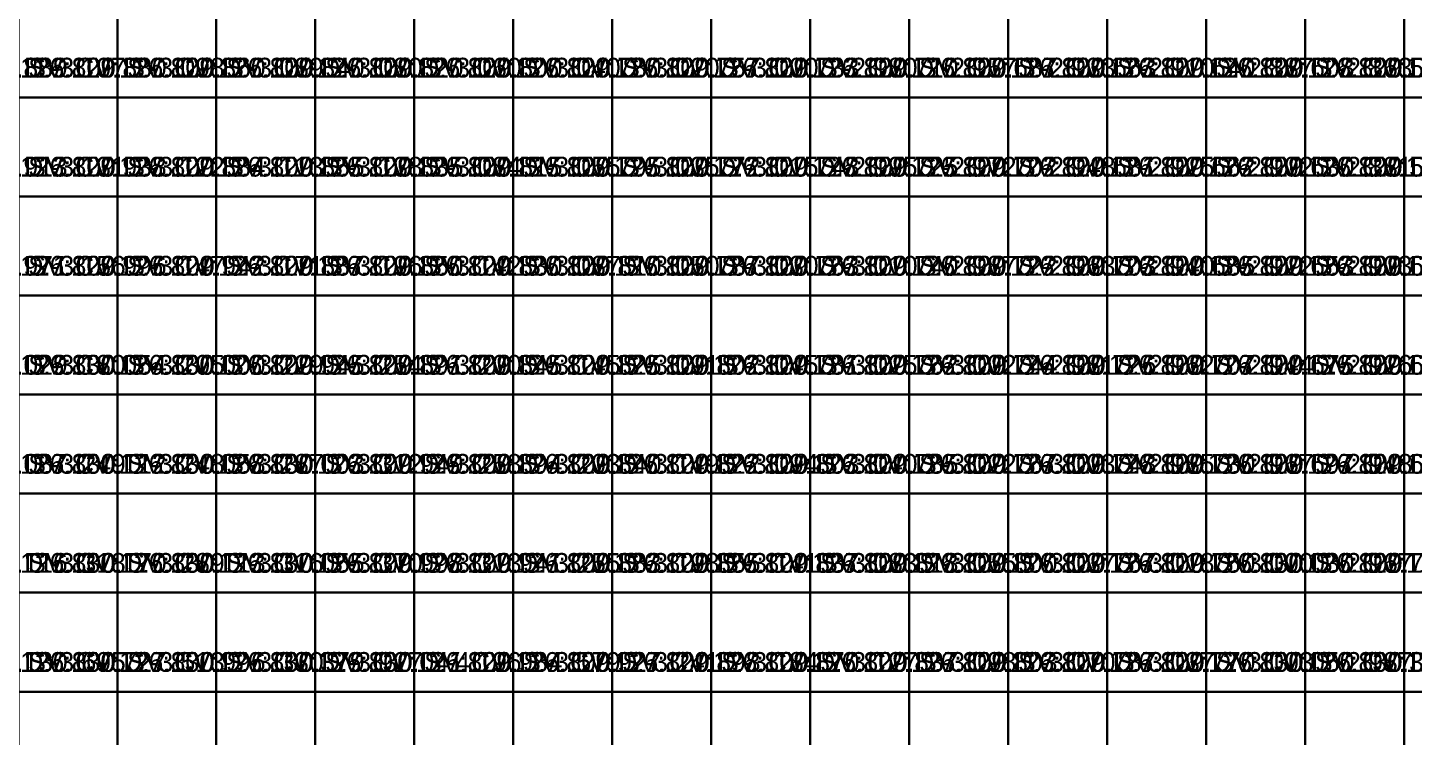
# Model space of a CAD drawing. Header units: metres. Extents: x 287857 to 287981, y 62957 to 63018.
# Drawn here: x 287884.02 to 287898.02, y 62964.38 to 62971.53 of the extents above; entities that cross this region are included whole.
import ezdxf

# ---------------------------------------------------------------- set-up
doc = ezdxf.new("R2010")
doc.units = ezdxf.units.M
doc.layers.add('CORR-CUT', color=7, linetype='Continuous', true_color=0x3b82f6)
doc.layers.add('CORR-DIFF-TXT', color=7, linetype='Continuous', true_color=0xffffff)

msp = doc.modelspace()

# ---------------------------------------------------------------- linework, layer by layer
at = {"layer": 'CORR-CUT'}
for points in [[(287883.925, 62970.831, 129.88), (287884.925, 62970.831, 129.88), (287884.925, 62971.831, 129.88), (287883.925, 62971.831, 129.88), (287883.925, 62970.831, 129.88)], [(287884.925, 62970.831, 129.86), (287885.925, 62970.831, 129.86), (287885.925, 62971.831, 129.86), (287884.925, 62971.831, 129.86), (287884.925, 62970.831, 129.86)], [(287885.925, 62970.831, 129.84), (287886.925, 62970.831, 129.84), (287886.925, 62971.831, 129.84), (287885.925, 62971.831, 129.84), (287885.925, 62970.831, 129.84)], [(287886.925, 62970.831, 129.82), (287887.925, 62970.831, 129.82), (287887.925, 62971.831, 129.82), (287886.925, 62971.831, 129.82), (287886.925, 62970.831, 129.82)], [(287887.925, 62970.831, 129.8), (287888.925, 62970.831, 129.8), (287888.925, 62971.831, 129.8), (287887.925, 62971.831, 129.8), (287887.925, 62970.831, 129.8)], [(287888.925, 62970.831, 129.78), (287889.925, 62970.831, 129.78), (287889.925, 62971.831, 129.78), (287888.925, 62971.831, 129.78), (287888.925, 62970.831, 129.78)], [(287889.925, 62970.831, 129.757), (287890.925, 62970.831, 129.757), (287890.925, 62971.831, 129.757), (287889.925, 62971.831, 129.757), (287889.925, 62970.831, 129.757)], [(287890.925, 62970.831, 129.733), (287891.925, 62970.831, 129.733), (287891.925, 62971.831, 129.733), (287890.925, 62971.831, 129.733), (287890.925, 62970.831, 129.733)], [(287891.925, 62970.831, 129.71), (287892.925, 62970.831, 129.71), (287892.925, 62971.831, 129.71), (287891.925, 62971.831, 129.71), (287891.925, 62970.831, 129.71)], [(287892.925, 62970.831, 129.687), (287893.925, 62970.831, 129.687), (287893.925, 62971.831, 129.687), (287892.925, 62971.831, 129.687), (287892.925, 62970.831, 129.687)], [(287893.925, 62970.831, 129.663), (287894.925, 62970.831, 129.663), (287894.925, 62971.831, 129.663), (287893.925, 62971.831, 129.663), (287893.925, 62970.831, 129.663)], [(287894.925, 62970.831, 129.64), (287895.925, 62970.831, 129.64), (287895.925, 62971.831, 129.64), (287894.925, 62971.831, 129.64), (287894.925, 62970.831, 129.64)], [(287895.925, 62970.831, 129.608), (287896.925, 62970.831, 129.608), (287896.925, 62971.831, 129.608), (287895.925, 62971.831, 129.608), (287895.925, 62970.831, 129.608)], [(287896.925, 62970.831, 129.577), (287897.925, 62970.831, 129.577), (287897.925, 62971.831, 129.577), (287896.925, 62971.831, 129.577), (287896.925, 62970.831, 129.577)], [(287897.925, 62970.831, 129.545), (287898.925, 62970.831, 129.545), (287898.925, 62971.831, 129.545), (287897.925, 62971.831, 129.545), (287897.925, 62970.831, 129.545)], [(287883.925, 62969.831, 129.938), (287884.925, 62969.831, 129.938), (287884.925, 62970.831, 129.938), (287883.925, 62970.831, 129.938), (287883.925, 62969.831, 129.938)], [(287884.925, 62969.831, 129.884), (287885.925, 62969.831, 129.884), (287885.925, 62970.831, 129.884), (287884.925, 62970.831, 129.884), (287884.925, 62969.831, 129.884)], [(287885.925, 62969.831, 129.855), (287886.925, 62969.831, 129.855), (287886.925, 62970.831, 129.855), (287885.925, 62970.831, 129.855), (287885.925, 62969.831, 129.855)], [(287886.925, 62969.831, 129.835), (287887.925, 62969.831, 129.835), (287887.925, 62970.831, 129.835), (287886.925, 62970.831, 129.835), (287886.925, 62969.831, 129.835)], [(287887.925, 62969.831, 129.815), (287888.925, 62969.831, 129.815), (287888.925, 62970.831, 129.815), (287887.925, 62970.831, 129.815), (287887.925, 62969.831, 129.815)], [(287888.925, 62969.831, 129.795), (287889.925, 62969.831, 129.795), (287889.925, 62970.831, 129.795), (287888.925, 62970.831, 129.795), (287888.925, 62969.831, 129.795)], [(287889.925, 62969.831, 129.772), (287890.925, 62969.831, 129.772), (287890.925, 62970.831, 129.772), (287889.925, 62970.831, 129.772), (287889.925, 62969.831, 129.772)], [(287890.925, 62969.831, 129.748), (287891.925, 62969.831, 129.748), (287891.925, 62970.831, 129.748), (287890.925, 62970.831, 129.748), (287890.925, 62969.831, 129.748)], [(287891.925, 62969.831, 129.725), (287892.925, 62969.831, 129.725), (287892.925, 62970.831, 129.725), (287891.925, 62970.831, 129.725), (287891.925, 62969.831, 129.725)], [(287892.925, 62969.831, 129.702), (287893.925, 62969.831, 129.702), (287893.925, 62970.831, 129.702), (287892.925, 62970.831, 129.702), (287892.925, 62969.831, 129.702)], [(287893.925, 62969.831, 129.681), (287894.925, 62969.831, 129.681), (287894.925, 62970.831, 129.681), (287893.925, 62970.831, 129.681), (287893.925, 62969.831, 129.681)], [(287894.925, 62969.831, 129.662), (287895.925, 62969.831, 129.662), (287895.925, 62970.831, 129.662), (287894.925, 62970.831, 129.662), (287894.925, 62969.831, 129.662)], [(287895.925, 62969.831, 129.63), (287896.925, 62969.831, 129.63), (287896.925, 62970.831, 129.63), (287895.925, 62970.831, 129.63), (287895.925, 62969.831, 129.63)], [(287896.925, 62969.831, 129.598), (287897.925, 62969.831, 129.598), (287897.925, 62970.831, 129.598), (287896.925, 62970.831, 129.598), (287896.925, 62969.831, 129.598)], [(287897.925, 62969.831, 129.566), (287898.925, 62969.831, 129.566), (287898.925, 62970.831, 129.566), (287897.925, 62970.831, 129.566), (287897.925, 62969.831, 129.566)], [(287883.925, 62968.831, 129.996), (287884.925, 62968.831, 129.996), (287884.925, 62969.831, 129.996), (287883.925, 62969.831, 129.996), (287883.925, 62968.831, 129.996)], [(287884.925, 62968.831, 129.942), (287885.925, 62968.831, 129.942), (287885.925, 62969.831, 129.942), (287884.925, 62969.831, 129.942), (287884.925, 62968.831, 129.942)], [(287885.925, 62968.831, 129.887), (287886.925, 62968.831, 129.887), (287886.925, 62969.831, 129.887), (287885.925, 62969.831, 129.887), (287885.925, 62968.831, 129.887)], [(287886.925, 62968.831, 129.85), (287887.925, 62968.831, 129.85), (287887.925, 62969.831, 129.85), (287886.925, 62969.831, 129.85), (287886.925, 62968.831, 129.85)], [(287887.925, 62968.831, 129.83), (287888.925, 62968.831, 129.83), (287888.925, 62969.831, 129.83), (287887.925, 62969.831, 129.83), (287887.925, 62968.831, 129.83)], [(287888.925, 62968.831, 129.81), (287889.925, 62968.831, 129.81), (287889.925, 62969.831, 129.81), (287888.925, 62969.831, 129.81), (287888.925, 62968.831, 129.81)], [(287889.925, 62968.831, 129.787), (287890.925, 62968.831, 129.787), (287890.925, 62969.831, 129.787), (287889.925, 62969.831, 129.787), (287889.925, 62968.831, 129.787)], [(287890.925, 62968.831, 129.763), (287891.925, 62968.831, 129.763), (287891.925, 62969.831, 129.763), (287890.925, 62969.831, 129.763), (287890.925, 62968.831, 129.763)], [(287891.925, 62968.831, 129.74), (287892.925, 62968.831, 129.74), (287892.925, 62969.831, 129.74), (287891.925, 62969.831, 129.74), (287891.925, 62968.831, 129.74)], [(287892.925, 62968.831, 129.722), (287893.925, 62968.831, 129.722), (287893.925, 62969.831, 129.722), (287892.925, 62969.831, 129.722), (287892.925, 62968.831, 129.722)], [(287893.925, 62968.831, 129.703), (287894.925, 62968.831, 129.703), (287894.925, 62969.831, 129.703), (287893.925, 62969.831, 129.703), (287893.925, 62968.831, 129.703)], [(287894.925, 62968.831, 129.685), (287895.925, 62968.831, 129.685), (287895.925, 62969.831, 129.685), (287894.925, 62969.831, 129.685), (287894.925, 62968.831, 129.685)], [(287895.925, 62968.831, 129.653), (287896.925, 62968.831, 129.653), (287896.925, 62969.831, 129.653), (287895.925, 62969.831, 129.653), (287895.925, 62968.831, 129.653)], [(287896.925, 62968.831, 129.62), (287897.925, 62968.831, 129.62), (287897.925, 62969.831, 129.62), (287896.925, 62969.831, 129.62), (287896.925, 62968.831, 129.62)], [(287897.925, 62968.831, 129.588), (287898.925, 62968.831, 129.588), (287898.925, 62969.831, 129.588), (287897.925, 62969.831, 129.588), (287897.925, 62968.831, 129.588)], [(287883.925, 62967.831, 130.054), (287884.925, 62967.831, 130.054), (287884.925, 62968.831, 130.054), (287883.925, 62968.831, 130.054), (287883.925, 62967.831, 130.054)], [(287884.925, 62967.831, 130), (287885.925, 62967.831, 130), (287885.925, 62968.831, 130), (287884.925, 62968.831, 130), (287884.925, 62967.831, 130)], [(287885.925, 62967.831, 129.945), (287886.925, 62967.831, 129.945), (287886.925, 62968.831, 129.945), (287885.925, 62968.831, 129.945), (287885.925, 62967.831, 129.945)], [(287886.925, 62967.831, 129.891), (287887.925, 62967.831, 129.891), (287887.925, 62968.831, 129.891), (287886.925, 62968.831, 129.891), (287886.925, 62967.831, 129.891)], [(287887.925, 62967.831, 129.845), (287888.925, 62967.831, 129.845), (287888.925, 62968.831, 129.845), (287887.925, 62968.831, 129.845), (287887.925, 62967.831, 129.845)], [(287888.925, 62967.831, 129.825), (287889.925, 62967.831, 129.825), (287889.925, 62968.831, 129.825), (287888.925, 62968.831, 129.825), (287888.925, 62967.831, 129.825)], [(287889.925, 62967.831, 129.802), (287890.925, 62967.831, 129.802), (287890.925, 62968.831, 129.802), (287889.925, 62968.831, 129.802), (287889.925, 62967.831, 129.802)], [(287890.925, 62967.831, 129.781), (287891.925, 62967.831, 129.781), (287891.925, 62968.831, 129.781), (287890.925, 62968.831, 129.781), (287890.925, 62967.831, 129.781)], [(287891.925, 62967.831, 129.762), (287892.925, 62967.831, 129.762), (287892.925, 62968.831, 129.762), (287891.925, 62968.831, 129.762), (287891.925, 62967.831, 129.762)], [(287892.925, 62967.831, 129.744), (287893.925, 62967.831, 129.744), (287893.925, 62968.831, 129.744), (287892.925, 62968.831, 129.744), (287892.925, 62967.831, 129.744)], [(287893.925, 62967.831, 129.726), (287894.925, 62967.831, 129.726), (287894.925, 62968.831, 129.726), (287893.925, 62968.831, 129.726), (287893.925, 62967.831, 129.726)], [(287894.925, 62967.831, 129.707), (287895.925, 62967.831, 129.707), (287895.925, 62968.831, 129.707), (287894.925, 62968.831, 129.707), (287894.925, 62967.831, 129.707)], [(287895.925, 62967.831, 129.675), (287896.925, 62967.831, 129.675), (287896.925, 62968.831, 129.675), (287895.925, 62968.831, 129.675), (287895.925, 62967.831, 129.675)], [(287896.925, 62967.831, 129.642), (287897.925, 62967.831, 129.642), (287897.925, 62968.831, 129.642), (287896.925, 62968.831, 129.642), (287896.925, 62967.831, 129.642)], [(287897.925, 62967.831, 129.61), (287898.925, 62967.831, 129.61), (287898.925, 62968.831, 129.61), (287897.925, 62968.831, 129.61), (287897.925, 62967.831, 129.61)], [(287883.925, 62966.831, 130.112), (287884.925, 62966.831, 130.112), (287884.925, 62967.831, 130.112), (287883.925, 62967.831, 130.112), (287883.925, 62966.831, 130.112)], [(287884.925, 62966.831, 130.058), (287885.925, 62966.831, 130.058), (287885.925, 62967.831, 130.058), (287884.925, 62967.831, 130.058), (287884.925, 62966.831, 130.058)], [(287885.925, 62966.831, 130.003), (287886.925, 62966.831, 130.003), (287886.925, 62967.831, 130.003), (287885.925, 62967.831, 130.003), (287885.925, 62966.831, 130.003)], [(287886.925, 62966.831, 129.949), (287887.925, 62966.831, 129.949), (287887.925, 62967.831, 129.949), (287886.925, 62967.831, 129.949), (287886.925, 62966.831, 129.949)], [(287887.925, 62966.831, 129.894), (287888.925, 62966.831, 129.894), (287888.925, 62967.831, 129.894), (287887.925, 62967.831, 129.894), (287887.925, 62966.831, 129.894)], [(287888.925, 62966.831, 129.84), (287889.925, 62966.831, 129.84), (287889.925, 62967.831, 129.84), (287888.925, 62967.831, 129.84), (287888.925, 62966.831, 129.84)], [(287889.925, 62966.831, 129.822), (287890.925, 62966.831, 129.822), (287890.925, 62967.831, 129.822), (287889.925, 62967.831, 129.822), (287889.925, 62966.831, 129.822)], [(287890.925, 62966.831, 129.803), (287891.925, 62966.831, 129.803), (287891.925, 62967.831, 129.803), (287890.925, 62967.831, 129.803), (287890.925, 62966.831, 129.803)], [(287891.925, 62966.831, 129.785), (287892.925, 62966.831, 129.785), (287892.925, 62967.831, 129.785), (287891.925, 62967.831, 129.785), (287891.925, 62966.831, 129.785)], [(287892.925, 62966.831, 129.767), (287893.925, 62966.831, 129.767), (287893.925, 62967.831, 129.767), (287892.925, 62967.831, 129.767), (287892.925, 62966.831, 129.767)], [(287893.925, 62966.831, 129.748), (287894.925, 62966.831, 129.748), (287894.925, 62967.831, 129.748), (287893.925, 62967.831, 129.748), (287893.925, 62966.831, 129.748)], [(287894.925, 62966.831, 129.73), (287895.925, 62966.831, 129.73), (287895.925, 62967.831, 129.73), (287894.925, 62967.831, 129.73), (287894.925, 62966.831, 129.73)], [(287895.925, 62966.831, 129.697), (287896.925, 62966.831, 129.697), (287896.925, 62967.831, 129.697), (287895.925, 62967.831, 129.697), (287895.925, 62966.831, 129.697)], [(287896.925, 62966.831, 129.665), (287897.925, 62966.831, 129.665), (287897.925, 62967.831, 129.665), (287896.925, 62967.831, 129.665), (287896.925, 62966.831, 129.665)], [(287897.925, 62966.831, 129.632), (287898.925, 62966.831, 129.632), (287898.925, 62967.831, 129.632), (287897.925, 62967.831, 129.632), (287897.925, 62966.831, 129.632)], [(287883.925, 62965.831, 130.17), (287884.925, 62965.831, 130.17), (287884.925, 62966.831, 130.17), (287883.925, 62966.831, 130.17), (287883.925, 62965.831, 130.17)], [(287884.925, 62965.831, 130.113), (287885.925, 62965.831, 130.113), (287885.925, 62966.831, 130.113), (287884.925, 62966.831, 130.113), (287884.925, 62965.831, 130.113)], [(287885.925, 62965.831, 130.055), (287886.925, 62965.831, 130.055), (287886.925, 62966.831, 130.055), (287885.925, 62966.831, 130.055), (287885.925, 62965.831, 130.055)], [(287886.925, 62965.831, 129.998), (287887.925, 62965.831, 129.998), (287887.925, 62966.831, 129.998), (287886.925, 62966.831, 129.998), (287886.925, 62965.831, 129.998)], [(287887.925, 62965.831, 129.941), (287888.925, 62965.831, 129.941), (287888.925, 62966.831, 129.941), (287887.925, 62966.831, 129.941), (287887.925, 62965.831, 129.941)], [(287888.925, 62965.831, 129.883), (287889.925, 62965.831, 129.883), (287889.925, 62966.831, 129.883), (287888.925, 62966.831, 129.883), (287888.925, 62965.831, 129.883)], [(287889.925, 62965.831, 129.855), (287890.925, 62965.831, 129.855), (287890.925, 62966.831, 129.855), (287889.925, 62966.831, 129.855), (287889.925, 62965.831, 129.855)], [(287890.925, 62965.831, 129.837), (287891.925, 62965.831, 129.837), (287891.925, 62966.831, 129.837), (287890.925, 62966.831, 129.837), (287890.925, 62965.831, 129.837)], [(287891.925, 62965.831, 129.818), (287892.925, 62965.831, 129.818), (287892.925, 62966.831, 129.818), (287891.925, 62966.831, 129.818), (287891.925, 62965.831, 129.818)], [(287892.925, 62965.831, 129.8), (287893.925, 62965.831, 129.8), (287893.925, 62966.831, 129.8), (287892.925, 62966.831, 129.8), (287892.925, 62965.831, 129.8)], [(287893.925, 62965.831, 129.767), (287894.925, 62965.831, 129.767), (287894.925, 62966.831, 129.767), (287893.925, 62966.831, 129.767), (287893.925, 62965.831, 129.767)], [(287894.925, 62965.831, 129.75), (287895.925, 62965.831, 129.75), (287895.925, 62966.831, 129.75), (287894.925, 62966.831, 129.75), (287894.925, 62965.831, 129.75)], [(287895.925, 62965.831, 130.03), (287896.925, 62965.831, 130.03), (287896.925, 62966.831, 130.03), (287895.925, 62966.831, 130.03), (287895.925, 62965.831, 130.03)], [(287896.925, 62965.831, 129.715), (287897.925, 62965.831, 129.715), (287897.925, 62966.831, 129.715), (287896.925, 62966.831, 129.715), (287896.925, 62965.831, 129.715)], [(287897.925, 62965.831, 129.683), (287898.925, 62965.831, 129.683), (287898.925, 62966.831, 129.683), (287897.925, 62966.831, 129.683), (287897.925, 62965.831, 129.683)], [(287883.925, 62964.831, 130.727), (287884.925, 62964.831, 130.727), (287884.925, 62965.831, 130.727), (287883.925, 62965.831, 130.727), (287883.925, 62964.831, 130.727)], [(287884.925, 62964.831, 130.996), (287885.925, 62964.831, 130.996), (287885.925, 62965.831, 130.996), (287884.925, 62965.831, 130.996), (287884.925, 62964.831, 130.996)], [(287885.925, 62964.831, 130.379), (287886.925, 62964.831, 130.379), (287886.925, 62965.831, 130.379), (287885.925, 62965.831, 130.379), (287885.925, 62964.831, 130.379)], [(287886.925, 62964.831, 130.041), (287887.925, 62964.831, 130.041), (287887.925, 62965.831, 130.041), (287886.925, 62965.831, 130.041), (287886.925, 62964.831, 130.041)], [(287887.925, 62964.831, 129.984), (287888.925, 62964.831, 129.984), (287888.925, 62965.831, 129.984), (287887.925, 62965.831, 129.984), (287887.925, 62964.831, 129.984)], [(287888.925, 62964.831, 129.927), (287889.925, 62964.831, 129.927), (287889.925, 62965.831, 129.927), (287888.925, 62965.831, 129.927), (287888.925, 62964.831, 129.927)], [(287889.925, 62964.831, 129.898), (287890.925, 62964.831, 129.898), (287890.925, 62965.831, 129.898), (287889.925, 62965.831, 129.898), (287889.925, 62964.831, 129.898)], [(287890.925, 62964.831, 129.87), (287891.925, 62964.831, 129.87), (287891.925, 62965.831, 129.87), (287890.925, 62965.831, 129.87), (287890.925, 62964.831, 129.87)], [(287891.925, 62964.831, 129.837), (287892.925, 62964.831, 129.837), (287892.925, 62965.831, 129.837), (287891.925, 62965.831, 129.837), (287891.925, 62964.831, 129.837)], [(287892.925, 62964.831, 129.803), (287893.925, 62964.831, 129.803), (287893.925, 62965.831, 129.803), (287892.925, 62965.831, 129.803), (287892.925, 62964.831, 129.803)], [(287893.925, 62964.831, 129.787), (287894.925, 62964.831, 129.787), (287894.925, 62965.831, 129.787), (287893.925, 62965.831, 129.787), (287893.925, 62964.831, 129.787)], [(287894.925, 62964.831, 129.77), (287895.925, 62964.831, 129.77), (287895.925, 62965.831, 129.77), (287894.925, 62965.831, 129.77), (287894.925, 62964.831, 129.77)], [(287895.925, 62964.831, 130.05), (287896.925, 62964.831, 130.05), (287896.925, 62965.831, 130.05), (287895.925, 62965.831, 130.05), (287895.925, 62964.831, 130.05)], [(287896.925, 62964.831, 130.33), (287897.925, 62964.831, 130.33), (287897.925, 62965.831, 130.33), (287896.925, 62965.831, 130.33), (287896.925, 62964.831, 130.33)], [(287897.925, 62964.831, 130.015), (287898.925, 62964.831, 130.015), (287898.925, 62965.831, 130.015), (287897.925, 62965.831, 130.015), (287897.925, 62964.831, 130.015)], [(287883.925, 62963.831, 131.285), (287884.925, 62963.831, 131.285), (287884.925, 62964.831, 131.285), (287883.925, 62964.831, 131.285), (287883.925, 62963.831, 131.285)], [(287884.925, 62963.831, 132.44), (287885.925, 62963.831, 132.44), (287885.925, 62964.831, 132.44), (287884.925, 62964.831, 132.44), (287884.925, 62963.831, 132.44)], [(287885.925, 62963.831, 131.822), (287886.925, 62963.831, 131.822), (287886.925, 62964.831, 131.822), (287885.925, 62964.831, 131.822), (287885.925, 62963.831, 131.822)], [(287886.925, 62963.831, 131.205), (287887.925, 62963.831, 131.205), (287887.925, 62964.831, 131.205), (287886.925, 62964.831, 131.205), (287886.925, 62963.831, 131.205)], [(287887.925, 62963.831, 130.587), (287888.925, 62963.831, 130.587), (287888.925, 62964.831, 130.587), (287887.925, 62964.831, 130.587), (287887.925, 62963.831, 130.587)], [(287888.925, 62963.831, 129.97), (287889.925, 62963.831, 129.97), (287889.925, 62964.831, 129.97), (287888.925, 62964.831, 129.97), (287888.925, 62963.831, 129.97)], [(287889.925, 62963.831, 129.927), (287890.925, 62963.831, 129.927), (287890.925, 62964.831, 129.927), (287889.925, 62964.831, 129.927), (287889.925, 62963.831, 129.927)], [(287890.925, 62963.831, 129.883), (287891.925, 62963.831, 129.883), (287891.925, 62964.831, 129.883), (287890.925, 62964.831, 129.883), (287890.925, 62963.831, 129.883)], [(287891.925, 62963.831, 129.84), (287892.925, 62963.831, 129.84), (287892.925, 62964.831, 129.84), (287891.925, 62964.831, 129.84), (287891.925, 62963.831, 129.84)], [(287892.925, 62963.831, 129.823), (287893.925, 62963.831, 129.823), (287893.925, 62964.831, 129.823), (287892.925, 62964.831, 129.823), (287892.925, 62963.831, 129.823)], [(287893.925, 62963.831, 129.807), (287894.925, 62963.831, 129.807), (287894.925, 62964.831, 129.807), (287893.925, 62964.831, 129.807), (287893.925, 62963.831, 129.807)], [(287894.925, 62963.831, 129.79), (287895.925, 62963.831, 129.79), (287895.925, 62964.831, 129.79), (287894.925, 62964.831, 129.79), (287894.925, 62963.831, 129.79)], [(287895.925, 62963.831, 130.07), (287896.925, 62963.831, 130.07), (287896.925, 62964.831, 130.07), (287895.925, 62964.831, 130.07), (287895.925, 62963.831, 130.07)], [(287896.925, 62963.831, 130.35), (287897.925, 62963.831, 130.35), (287897.925, 62964.831, 130.35), (287896.925, 62964.831, 130.35), (287896.925, 62963.831, 130.35)], [(287897.925, 62963.831, 130.63), (287898.925, 62963.831, 130.63), (287898.925, 62964.831, 130.63), (287897.925, 62964.831, 130.63), (287897.925, 62963.831, 130.63)]]:
    msp.add_polyline3d(points, dxfattribs=at)

# ---------------------------------------------------------------- texts
at = {"layer": 'CORR-DIFF-TXT'}
for s, p in [('SV:129.907 CV:126.800 D:-3.107', (287881.025, 62971.031, 129.907)), ('SV:129.898 CV:126.800 D:-3.098', (287882.025, 62971.031, 129.898)), ('SV:129.889 CV:126.800 D:-3.089', (287883.025, 62971.031, 129.889)), ('SV:129.880 CV:126.800 D:-3.080', (287884.025, 62971.031, 129.88)), ('SV:129.860 CV:126.800 D:-3.060', (287885.025, 62971.031, 129.86)), ('SV:129.840 CV:126.800 D:-3.040', (287886.025, 62971.031, 129.84)), ('SV:129.820 CV:126.800 D:-3.020', (287887.025, 62971.031, 129.82)), ('SV:129.800 CV:126.800 D:-3.000', (287888.025, 62971.031, 129.8)), ('SV:129.780 CV:126.800 D:-2.980', (287889.025, 62971.031, 129.78)), ('SV:129.757 CV:126.800 D:-2.957', (287890.025, 62971.031, 129.757)), ('SV:129.733 CV:126.800 D:-2.933', (287891.025, 62971.031, 129.733)), ('SV:129.710 CV:126.800 D:-2.910', (287892.025, 62971.031, 129.71)), ('SV:129.687 CV:126.800 D:-2.887', (287893.025, 62971.031, 129.687)), ('SV:129.663 CV:126.800 D:-2.863', (287894.025, 62971.031, 129.663)), ('SV:129.640 CV:126.800 D:-2.840', (287895.025, 62971.031, 129.64)), ('SV:129.608 CV:126.800 D:-2.808', (287896.025, 62971.031, 129.608)), ('SV:129.577 CV:126.800 D:-2.777', (287897.025, 62971.031, 129.577)), ('SV:129.931 CV:126.800 D:-3.131', (287881.025, 62970.031, 129.931)), ('SV:129.922 CV:126.800 D:-3.122', (287882.025, 62970.031, 129.922)), ('SV:129.913 CV:126.800 D:-3.113', (287883.025, 62970.031, 129.913)), ('SV:129.938 CV:126.800 D:-3.138', (287884.025, 62970.031, 129.938)), ('SV:129.884 CV:126.800 D:-3.084', (287885.025, 62970.031, 129.884)), ('SV:129.855 CV:126.800 D:-3.055', (287886.025, 62970.031, 129.855)), ('SV:129.835 CV:126.800 D:-3.035', (287887.025, 62970.031, 129.835)), ('SV:129.815 CV:126.800 D:-3.015', (287888.025, 62970.031, 129.815)), ('SV:129.795 CV:126.800 D:-2.995', (287889.025, 62970.031, 129.795)), ('SV:129.772 CV:126.800 D:-2.972', (287890.025, 62970.031, 129.772)), ('SV:129.748 CV:126.800 D:-2.948', (287891.025, 62970.031, 129.748)), ('SV:129.725 CV:126.800 D:-2.925', (287892.025, 62970.031, 129.725)), ('SV:129.702 CV:126.800 D:-2.902', (287893.025, 62970.031, 129.702)), ('SV:129.681 CV:126.800 D:-2.881', (287894.025, 62970.031, 129.681)), ('SV:129.662 CV:126.800 D:-2.862', (287895.025, 62970.031, 129.662)), ('SV:129.630 CV:126.800 D:-2.830', (287896.025, 62970.031, 129.63)), ('SV:129.598 CV:126.800 D:-2.798', (287897.025, 62970.031, 129.598)), ('SV:129.956 CV:126.800 D:-3.156', (287881.025, 62969.031, 129.956)), ('SV:129.947 CV:126.800 D:-3.147', (287882.025, 62969.031, 129.947)), ('SV:129.971 CV:126.800 D:-3.171', (287883.025, 62969.031, 129.971)), ('SV:129.996 CV:126.800 D:-3.196', (287884.025, 62969.031, 129.996)), ('SV:129.942 CV:126.800 D:-3.142', (287885.025, 62969.031, 129.942)), ('SV:129.887 CV:126.800 D:-3.087', (287886.025, 62969.031, 129.887)), ('SV:129.850 CV:126.800 D:-3.050', (287887.025, 62969.031, 129.85)), ('SV:129.830 CV:126.800 D:-3.030', (287888.025, 62969.031, 129.83)), ('SV:129.810 CV:126.800 D:-3.010', (287889.025, 62969.031, 129.81)), ('SV:129.787 CV:126.800 D:-2.987', (287890.025, 62969.031, 129.787)), ('SV:129.763 CV:126.800 D:-2.963', (287891.025, 62969.031, 129.763)), ('SV:129.740 CV:126.800 D:-2.940', (287892.025, 62969.031, 129.74)), ('SV:129.722 CV:126.800 D:-2.922', (287893.025, 62969.031, 129.722)), ('SV:129.703 CV:126.800 D:-2.903', (287894.025, 62969.031, 129.703)), ('SV:129.685 CV:126.800 D:-2.885', (287895.025, 62969.031, 129.685)), ('SV:129.653 CV:126.800 D:-2.853', (287896.025, 62969.031, 129.653)), ('SV:129.620 CV:126.800 D:-2.820', (287897.025, 62969.031, 129.62)), ('SV:129.980 CV:126.800 D:-3.180', (287881.025, 62968.031, 129.98)), ('SV:130.005 CV:126.800 D:-3.205', (287882.025, 62968.031, 130.005)), ('SV:130.029 CV:126.800 D:-3.229', (287883.025, 62968.031, 130.029)), ('SV:130.054 CV:126.800 D:-3.254', (287884.025, 62968.031, 130.054)), ('SV:130.000 CV:126.800 D:-3.200', (287885.025, 62968.031, 130)), ('SV:129.945 CV:126.800 D:-3.145', (287886.025, 62968.031, 129.945)), ('SV:129.891 CV:126.800 D:-3.091', (287887.025, 62968.031, 129.891)), ('SV:129.845 CV:126.800 D:-3.045', (287888.025, 62968.031, 129.845)), ('SV:129.825 CV:126.800 D:-3.025', (287889.025, 62968.031, 129.825)), ('SV:129.802 CV:126.800 D:-3.002', (287890.025, 62968.031, 129.802)), ('SV:129.781 CV:126.800 D:-2.981', (287891.025, 62968.031, 129.781)), ('SV:129.762 CV:126.800 D:-2.962', (287892.025, 62968.031, 129.762)), ('SV:129.744 CV:126.800 D:-2.944', (287893.025, 62968.031, 129.744)), ('SV:129.726 CV:126.800 D:-2.926', (287894.025, 62968.031, 129.726)), ('SV:129.707 CV:126.800 D:-2.907', (287895.025, 62968.031, 129.707)), ('SV:129.675 CV:126.800 D:-2.875', (287896.025, 62968.031, 129.675)), ('SV:129.642 CV:126.800 D:-2.842', (287897.025, 62968.031, 129.642)), ('SV:130.049 CV:126.800 D:-3.249', (287881.025, 62967.031, 130.049)), ('SV:130.048 CV:126.800 D:-3.248', (287882.025, 62967.031, 130.048)), ('SV:130.087 CV:126.800 D:-3.287', (287883.025, 62967.031, 130.087)), ('SV:130.112 CV:126.800 D:-3.312', (287884.025, 62967.031, 130.112)), ('SV:130.058 CV:126.800 D:-3.258', (287885.025, 62967.031, 130.058)), ('SV:130.003 CV:126.800 D:-3.203', (287886.025, 62967.031, 130.003)), ('SV:129.949 CV:126.800 D:-3.149', (287887.025, 62967.031, 129.949)), ('SV:129.894 CV:126.800 D:-3.094', (287888.025, 62967.031, 129.894)), ('SV:129.840 CV:126.800 D:-3.040', (287889.025, 62967.031, 129.84)), ('SV:129.822 CV:126.800 D:-3.022', (287890.025, 62967.031, 129.822)), ('SV:129.803 CV:126.800 D:-3.003', (287891.025, 62967.031, 129.803)), ('SV:129.785 CV:126.800 D:-2.985', (287892.025, 62967.031, 129.785)), ('SV:129.767 CV:126.800 D:-2.967', (287893.025, 62967.031, 129.767)), ('SV:129.748 CV:126.800 D:-2.948', (287894.025, 62967.031, 129.748)), ('SV:129.730 CV:126.800 D:-2.930', (287895.025, 62967.031, 129.73)), ('SV:129.697 CV:126.800 D:-2.897', (287896.025, 62967.031, 129.697)), ('SV:129.665 CV:126.800 D:-2.865', (287897.025, 62967.031, 129.665)), ('SV:130.118 CV:126.800 D:-3.318', (287881.025, 62966.031, 130.118)), ('SV:130.089 CV:126.800 D:-3.289', (287882.025, 62966.031, 130.089)), ('SV:130.116 CV:126.800 D:-3.316', (287883.025, 62966.031, 130.116)), ('SV:130.170 CV:126.800 D:-3.370', (287884.025, 62966.031, 130.17)), ('SV:130.113 CV:126.800 D:-3.313', (287885.025, 62966.031, 130.113)), ('SV:130.055 CV:126.800 D:-3.255', (287886.025, 62966.031, 130.055)), ('SV:129.998 CV:126.800 D:-3.198', (287887.025, 62966.031, 129.998)), ('SV:129.941 CV:126.800 D:-3.141', (287888.025, 62966.031, 129.941)), ('SV:129.883 CV:126.800 D:-3.083', (287889.025, 62966.031, 129.883)), ('SV:129.855 CV:126.800 D:-3.055', (287890.025, 62966.031, 129.855)), ('SV:129.837 CV:126.800 D:-3.037', (287891.025, 62966.031, 129.837)), ('SV:129.818 CV:126.800 D:-3.018', (287892.025, 62966.031, 129.818)), ('SV:129.800 CV:126.800 D:-3.000', (287893.025, 62966.031, 129.8)), ('SV:129.767 CV:126.800 D:-2.967', (287894.025, 62966.031, 129.767)), ('SV:129.750 CV:126.800 D:-2.950', (287895.025, 62966.031, 129.75)), ('SV:130.030 CV:126.800 D:-3.230', (287896.025, 62966.031, 130.03)), ('SV:129.715 CV:126.800 D:-2.915', (287897.025, 62966.031, 129.715)), ('SV:130.495 CV:126.800 D:-3.695', (287881.025, 62965.031, 130.495)), ('SV:130.313 CV:126.800 D:-3.513', (287882.025, 62965.031, 130.313)), ('SV:130.130 CV:126.800 D:-3.330', (287883.025, 62965.031, 130.13)), ('SV:130.727 CV:126.800 D:-3.927', (287884.025, 62965.031, 130.727)), ('SV:130.996 CV:126.800 D:-4.196', (287885.025, 62965.031, 130.996)), ('SV:130.379 CV:126.800 D:-3.579', (287886.025, 62965.031, 130.379)), ('SV:130.041 CV:126.800 D:-3.241', (287887.025, 62965.031, 130.041)), ('SV:129.984 CV:126.800 D:-3.184', (287888.025, 62965.031, 129.984)), ('SV:129.927 CV:126.800 D:-3.127', (287889.025, 62965.031, 129.927)), ('SV:129.898 CV:126.800 D:-3.098', (287890.025, 62965.031, 129.898)), ('SV:129.870 CV:126.800 D:-3.070', (287891.025, 62965.031, 129.87)), ('SV:129.837 CV:126.800 D:-3.037', (287892.025, 62965.031, 129.837)), ('SV:129.803 CV:126.800 D:-3.003', (287893.025, 62965.031, 129.803)), ('SV:129.787 CV:126.800 D:-2.987', (287894.025, 62965.031, 129.787)), ('SV:129.770 CV:126.800 D:-2.970', (287895.025, 62965.031, 129.77)), ('SV:130.050 CV:126.800 D:-3.250', (287896.025, 62965.031, 130.05)), ('SV:130.330 CV:126.800 D:-3.530', (287897.025, 62965.031, 130.33))]:
    msp.add_text(s, height=0.2, dxfattribs=at).set_placement(p)

doc.saveas('drawing.dxf')
